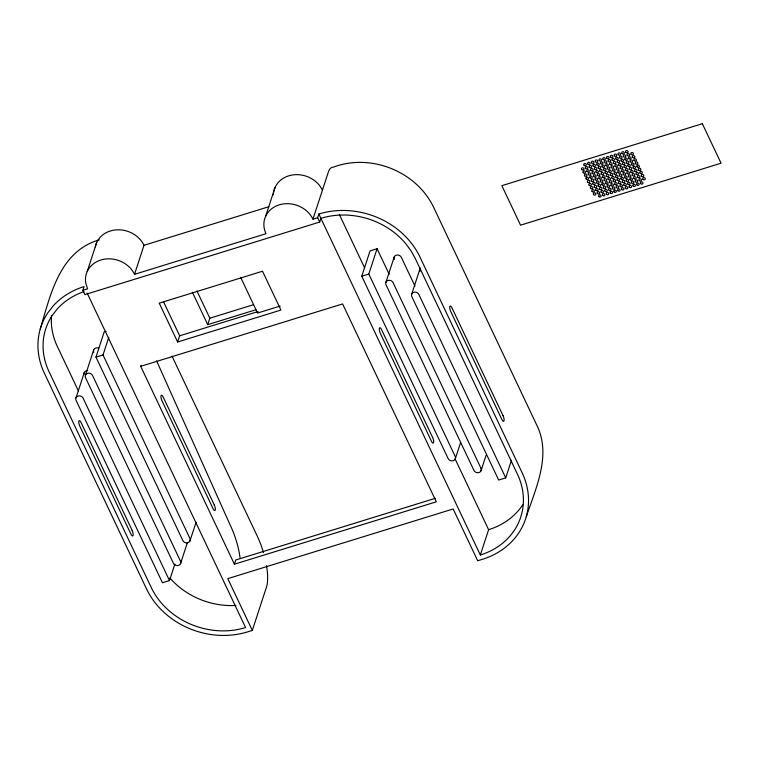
<?xml version="1.0" encoding="UTF-8"?>
<svg xmlns="http://www.w3.org/2000/svg" width="759" height="759" viewBox="0 0 759 759"><rect width="100%" height="100%" fill="white"/><g stroke="black" fill="none" stroke-linecap="round" stroke-linejoin="round"><path stroke-width="1.14" d="M40.208 329.178C50.625 294.501 59.363 251.542 99.277 239.806M87.219 271.456L96.706 242.434M319.691 222.055L317.642 217.729L318.856 214.019L480.343 555A72.589 62.731 18.1 0 0 517.458 474.252L415.249 258.449L410.951 250.726L405.61 243.497A72.589 62.731 18.1 0 0 320.905 218.336L319.691 222.055L84.923 294.615L82.873 290.299L84.088 286.579A77.769 67.219 18.1 0 0 52.988 306.143L47.551 313.211A77.769 67.219 18.1 0 0 44.326 373.096L146.525 588.899A77.769 67.219 18.1 0 0 247.614 631.877L252.311 630.425L266.494 587.049A38.889 12.391 72.8 0 0 266.504 565.588M76.033 397.782L84.306 372.47M85.463 375.069L93.736 349.757M108.765 337.347L103.015 354.956L189.883 538.387A3.89 3.359 18.1 0 1 187.9 542.713A3.89 3.359 18.1 0 1 182.843 540.569L95.976 357.128L104.239 331.816L106.26 331.199M82.873 290.299L87.57 288.847L85.729 283.012A25.92 22.409 18.1 0 1 103.983 259.246A25.92 22.409 18.1 0 1 134.523 274.331L144.011 245.299L268.743 206.752M177.625 341.996L159.229 303.154L262.519 271.229L280.915 310.07L177.625 341.996L179.646 335.801L163.735 302.205M255.897 309.757L207.719 324.653L209.835 318.192L196.951 290.991M265.641 216.315L275.128 187.283M169.494 580.569L83.129 398.209A3.89 3.359 18.1 0 0 78.073 396.056A3.89 3.359 18.1 0 0 76.09 400.382L162.445 582.741L169.494 580.569L174.883 564.06M180.509 563.709L187.34 542.799M189.94 540.996L196.059 522.287M134.523 274.331L265.992 233.696A25.92 22.409 18.1 0 1 279.255 204.854A25.92 22.409 18.1 0 1 312.945 219.18L328.343 172.094A38.889 12.391 72.8 0 1 333.429 167.132C371.474 152.796 418.01 171.98 434.518 209.209L536.689 424.945C551.66 454.85 535.93 488.037 526.262 516.718M234.408 564.212L140.7 366.331L342.603 303.932L436.311 501.813L234.408 564.212L235.793 559.981L435.438 498.274M377.081 248.724L368.808 274.037L455.172 456.396A3.89 3.359 18.1 0 1 453.18 460.722A3.89 3.359 18.1 0 1 448.133 458.569L361.768 276.21L370.041 250.906L377.081 248.724L389.206 274.322M385.97 282.187L394.234 256.884M411.748 294.018L420.021 268.705M455.229 459.005L460.618 442.497M481.007 470.827L486.045 455.419M480.343 555L488.616 529.687A72.589 62.731 18.1 0 0 522.714 504.83M505.722 477.885L418.845 294.445A3.89 3.359 18.1 0 0 413.788 292.291A3.89 3.359 18.1 0 0 411.805 296.617L498.672 480.058L505.722 477.885L511.471 460.277M312.945 219.18L317.642 217.729M209.835 318.192L253.525 304.691M95.976 357.128L103.015 354.956M361.768 276.21L368.808 274.037M179.646 335.801L258.041 311.569M280.204 306.038L257.567 313.031L240.688 277.396M414.974 286.115L401.331 257.31A3.89 3.359 18.1 0 0 396.283 255.166A3.89 3.359 18.1 0 0 394.291 259.493M339.301 214.399L364.605 267.842M455.21 459.148L488.616 529.687M192.359 292.215L207.719 324.653M172.037 356.189L257.235 536.082A38.889 12.391 72.8 0 1 263.477 552.599M252.311 630.425L227.785 578.633L453.161 508.966L477.686 560.768L482.382 559.317A77.769 67.219 18.1 0 0 522.154 472.8L419.945 256.997A77.769 67.219 18.1 0 0 318.856 214.019M87.143 293.031L245.574 627.56A72.589 62.731 18.1 0 1 151.221 587.457L49.022 371.644A72.589 62.731 18.1 0 1 52.029 315.753L57.105 309.15A72.589 62.731 18.1 0 1 84.002 291.598M78.538 391.208L57.286 346.332A72.589 62.731 18.1 0 1 51.536 315.744M156.601 360.876L230.622 526.006A37.381 11.907 72.8 0 1 240.034 557.694M235.859 605.454A72.589 62.731 18.1 0 1 169.874 577.95M95.283 246.903A25.92 22.409 18.1 0 1 117.398 229.806A25.92 22.409 18.1 0 1 144.011 245.299M273.363 194.864A25.92 22.409 18.1 0 1 294.065 174.769A25.92 22.409 18.1 0 1 322.433 190.158M84.078 374.196A3.89 3.359 18.1 0 1 87.313 370.582M93.793 352.366A3.89 3.359 18.1 0 1 94.552 348.704A3.89 3.359 18.1 0 1 98.717 348.22M141.174 365.231A27.523 8.766 72.8 0 1 140.7 366.331M420.078 271.314A3.89 3.359 18.1 0 1 420.505 267.965M702.341 123.698L501.851 185.661L520.56 225.176L721.05 163.213L702.341 123.698M503.065 415.742L451.966 307.841A3.89 1.243 72.8 0 0 449.821 306.456A3.89 1.243 72.8 0 0 450.751 311.551L501.851 419.461A3.89 1.243 72.8 0 0 503.995 420.837A3.89 1.243 72.8 0 0 503.065 415.742M480.959 468.218L393.058 282.623A3.89 3.359 18.1 0 0 388.01 280.469A3.89 3.359 18.1 0 0 386.018 284.796L473.91 470.39A3.89 3.359 18.1 0 0 478.967 472.544A3.89 3.359 18.1 0 0 480.959 468.218M432.639 437.507L381.54 329.605A3.89 1.243 72.8 0 0 379.396 328.23A3.89 1.243 72.8 0 0 380.316 333.324L431.425 441.226A3.89 1.243 72.8 0 0 433.56 442.611A3.89 1.243 72.8 0 0 432.639 437.507M214.304 504.991L163.204 397.09A3.89 1.243 72.8 0 0 161.06 395.705A3.89 1.243 72.8 0 0 161.99 400.809L213.089 508.71A3.89 1.243 72.8 0 0 215.233 510.086A3.89 1.243 72.8 0 0 214.304 504.991M180.452 561.1L92.56 375.506A3.89 3.359 18.1 0 0 87.503 373.352A3.89 3.359 18.1 0 0 85.52 377.678L173.413 563.273A3.89 3.359 18.1 0 0 178.469 565.427A3.89 3.359 18.1 0 0 180.452 561.1M132.142 530.38L81.042 422.469A3.89 1.243 72.8 0 0 78.898 421.093A3.89 1.243 72.8 0 0 79.828 426.188L130.928 534.099A3.89 1.243 72.8 0 0 133.062 535.474A3.89 1.243 72.8 0 0 132.142 530.38M625.833 152.303A1.3 1.12 18.1 0 0 628.035 152.227A1.3 1.12 18.1 0 0 626.697 150.557A1.3 1.12 18.1 0 0 625.833 152.303M622.038 153.479A1.3 1.12 18.1 0 0 624.24 153.394A1.3 1.12 18.1 0 0 622.892 151.734A1.3 1.12 18.1 0 0 622.038 153.479M618.234 154.646A1.3 1.12 18.1 0 0 620.435 154.57A1.3 1.12 18.1 0 0 619.097 152.901A1.3 1.12 18.1 0 0 618.234 154.646M614.439 155.823A1.3 1.12 18.1 0 0 616.631 155.747A1.3 1.12 18.1 0 0 615.293 154.077A1.3 1.12 18.1 0 0 614.439 155.823M610.634 156.999A1.3 1.12 18.1 0 0 612.836 156.923A1.3 1.12 18.1 0 0 611.498 155.253A1.3 1.12 18.1 0 0 610.634 156.999M606.83 158.176A1.3 1.12 18.1 0 0 609.031 158.1A1.3 1.12 18.1 0 0 607.693 156.43A1.3 1.12 18.1 0 0 606.83 158.176M603.035 159.352A1.3 1.12 18.1 0 0 605.236 159.276A1.3 1.12 18.1 0 0 603.889 157.606A1.3 1.12 18.1 0 0 603.035 159.352M599.231 160.519A1.3 1.12 18.1 0 0 601.432 160.443A1.3 1.12 18.1 0 0 600.094 158.783A1.3 1.12 18.1 0 0 599.231 160.519M595.436 161.695A1.3 1.12 18.1 0 0 597.637 161.62A1.3 1.12 18.1 0 0 596.289 159.95A1.3 1.12 18.1 0 0 595.436 161.695M591.631 162.872A1.3 1.12 18.1 0 0 593.832 162.796A1.3 1.12 18.1 0 0 592.494 161.126A1.3 1.12 18.1 0 0 591.631 162.872M587.827 164.048A1.3 1.12 18.1 0 0 590.028 163.972A1.3 1.12 18.1 0 0 588.69 162.303A1.3 1.12 18.1 0 0 587.827 164.048M584.032 165.225A1.3 1.12 18.1 0 0 586.233 165.149A1.3 1.12 18.1 0 0 584.895 163.479A1.3 1.12 18.1 0 0 584.032 165.225M600.72 163.659A1.3 1.12 18.1 0 0 602.912 163.574A1.3 1.12 18.1 0 0 601.574 161.914A1.3 1.12 18.1 0 0 600.72 163.659M596.916 164.826A1.3 1.12 18.1 0 0 599.117 164.75A1.3 1.12 18.1 0 0 597.779 163.09A1.3 1.12 18.1 0 0 596.916 164.826M593.111 166.003A1.3 1.12 18.1 0 0 595.312 165.927A1.3 1.12 18.1 0 0 593.974 164.257A1.3 1.12 18.1 0 0 593.111 166.003M604.515 162.483A1.3 1.12 18.1 0 0 606.716 162.407A1.3 1.12 18.1 0 0 605.378 160.737A1.3 1.12 18.1 0 0 604.515 162.483M619.724 157.787A1.3 1.12 18.1 0 0 621.915 157.701A1.3 1.12 18.1 0 0 620.577 156.041A1.3 1.12 18.1 0 0 619.724 157.787M612.115 160.13A1.3 1.12 18.1 0 0 614.316 160.054A1.3 1.12 18.1 0 0 612.978 158.384A1.3 1.12 18.1 0 0 612.115 160.13M615.919 158.954A1.3 1.12 18.1 0 0 618.12 158.878A1.3 1.12 18.1 0 0 616.782 157.208A1.3 1.12 18.1 0 0 615.919 158.954M608.32 161.306A1.3 1.12 18.1 0 0 610.521 161.231A1.3 1.12 18.1 0 0 609.173 159.561A1.3 1.12 18.1 0 0 608.32 161.306M623.519 156.61A1.3 1.12 18.1 0 0 625.72 156.534A1.3 1.12 18.1 0 0 624.382 154.864A1.3 1.12 18.1 0 0 623.519 156.61M627.323 155.434A1.3 1.12 18.1 0 0 629.524 155.358A1.3 1.12 18.1 0 0 628.177 153.688A1.3 1.12 18.1 0 0 627.323 155.434M631.118 154.257A1.3 1.12 18.1 0 0 633.319 154.181A1.3 1.12 18.1 0 0 631.981 152.512A1.3 1.12 18.1 0 0 631.118 154.257M581.717 169.532A1.3 1.12 18.1 0 0 583.918 169.456A1.3 1.12 18.1 0 0 582.57 167.786A1.3 1.12 18.1 0 0 581.717 169.532M585.512 168.356A1.3 1.12 18.1 0 0 587.713 168.28A1.3 1.12 18.1 0 0 586.375 166.61A1.3 1.12 18.1 0 0 585.512 168.356M589.316 167.179A1.3 1.12 18.1 0 0 591.517 167.103A1.3 1.12 18.1 0 0 590.17 165.434A1.3 1.12 18.1 0 0 589.316 167.179M602.2 166.79A1.3 1.12 18.1 0 0 604.401 166.714A1.3 1.12 18.1 0 0 603.063 165.045A1.3 1.12 18.1 0 0 602.2 166.79M598.396 167.967A1.3 1.12 18.1 0 0 600.597 167.881A1.3 1.12 18.1 0 0 599.259 166.221A1.3 1.12 18.1 0 0 598.396 167.967M594.601 169.134A1.3 1.12 18.1 0 0 596.802 169.058A1.3 1.12 18.1 0 0 595.454 167.397A1.3 1.12 18.1 0 0 594.601 169.134M606.005 165.614A1.3 1.12 18.1 0 0 608.196 165.538A1.3 1.12 18.1 0 0 606.858 163.868A1.3 1.12 18.1 0 0 606.005 165.614M617.399 162.094A1.3 1.12 18.1 0 0 619.6 162.009A1.3 1.12 18.1 0 0 618.262 160.348A1.3 1.12 18.1 0 0 617.399 162.094M621.204 160.917A1.3 1.12 18.1 0 0 623.405 160.842A1.3 1.12 18.1 0 0 622.067 159.172A1.3 1.12 18.1 0 0 621.204 160.917M613.604 163.261A1.3 1.12 18.1 0 0 615.805 163.185A1.3 1.12 18.1 0 0 614.458 161.515A1.3 1.12 18.1 0 0 613.604 163.261M609.8 164.437A1.3 1.12 18.1 0 0 612.001 164.361A1.3 1.12 18.1 0 0 610.663 162.692A1.3 1.12 18.1 0 0 609.8 164.437M625.008 159.741A1.3 1.12 18.1 0 0 627.2 159.665A1.3 1.12 18.1 0 0 625.862 157.995A1.3 1.12 18.1 0 0 625.008 159.741M628.803 158.565A1.3 1.12 18.1 0 0 631.004 158.489A1.3 1.12 18.1 0 0 629.666 156.819A1.3 1.12 18.1 0 0 628.803 158.565M632.608 157.388A1.3 1.12 18.1 0 0 634.809 157.312A1.3 1.12 18.1 0 0 633.461 155.642A1.3 1.12 18.1 0 0 632.608 157.388M583.197 172.663A1.3 1.12 18.1 0 0 585.398 172.587A1.3 1.12 18.1 0 0 584.06 170.917A1.3 1.12 18.1 0 0 583.197 172.663M587.001 171.487A1.3 1.12 18.1 0 0 589.193 171.411A1.3 1.12 18.1 0 0 587.855 169.741A1.3 1.12 18.1 0 0 587.001 171.487M590.796 170.31A1.3 1.12 18.1 0 0 592.997 170.234A1.3 1.12 18.1 0 0 591.659 168.564A1.3 1.12 18.1 0 0 590.796 170.31M611.289 167.568A1.3 1.12 18.1 0 0 613.481 167.492A1.3 1.12 18.1 0 0 612.143 165.823A1.3 1.12 18.1 0 0 611.289 167.568M626.488 162.872A1.3 1.12 18.1 0 0 628.689 162.796A1.3 1.12 18.1 0 0 627.351 161.126A1.3 1.12 18.1 0 0 626.488 162.872M630.283 161.695A1.3 1.12 18.1 0 0 632.484 161.62A1.3 1.12 18.1 0 0 631.146 159.95A1.3 1.12 18.1 0 0 630.283 161.695M615.084 166.392A1.3 1.12 18.1 0 0 617.285 166.316A1.3 1.12 18.1 0 0 615.947 164.656A1.3 1.12 18.1 0 0 615.084 166.392M603.68 169.921A1.3 1.12 18.1 0 0 605.881 169.845A1.3 1.12 18.1 0 0 604.543 168.175A1.3 1.12 18.1 0 0 603.68 169.921M599.885 171.098A1.3 1.12 18.1 0 0 602.086 171.022A1.3 1.12 18.1 0 0 600.739 169.352A1.3 1.12 18.1 0 0 599.885 171.098M596.081 172.274A1.3 1.12 18.1 0 0 598.282 172.189A1.3 1.12 18.1 0 0 596.944 170.528A1.3 1.12 18.1 0 0 596.081 172.274M607.485 168.745A1.3 1.12 18.1 0 0 609.686 168.669A1.3 1.12 18.1 0 0 608.348 166.999A1.3 1.12 18.1 0 0 607.485 168.745M618.889 165.225A1.3 1.12 18.1 0 0 621.09 165.149A1.3 1.12 18.1 0 0 619.742 163.479A1.3 1.12 18.1 0 0 618.889 165.225M622.684 164.048A1.3 1.12 18.1 0 0 624.885 163.972A1.3 1.12 18.1 0 0 623.547 162.303A1.3 1.12 18.1 0 0 622.684 164.048M634.088 160.519A1.3 1.12 18.1 0 0 636.289 160.443A1.3 1.12 18.1 0 0 634.951 158.783A1.3 1.12 18.1 0 0 634.088 160.519M584.677 175.794A1.3 1.12 18.1 0 0 586.878 175.718A1.3 1.12 18.1 0 0 585.54 174.048A1.3 1.12 18.1 0 0 584.677 175.794M592.286 173.441A1.3 1.12 18.1 0 0 594.477 173.365A1.3 1.12 18.1 0 0 593.14 171.695A1.3 1.12 18.1 0 0 592.286 173.441M588.481 174.617A1.3 1.12 18.1 0 0 590.682 174.542A1.3 1.12 18.1 0 0 589.345 172.872A1.3 1.12 18.1 0 0 588.481 174.617M601.365 174.228A1.3 1.12 18.1 0 0 603.566 174.153A1.3 1.12 18.1 0 0 602.229 172.483A1.3 1.12 18.1 0 0 601.365 174.228M605.17 173.052A1.3 1.12 18.1 0 0 607.371 172.976A1.3 1.12 18.1 0 0 606.024 171.306A1.3 1.12 18.1 0 0 605.17 173.052M608.965 171.876A1.3 1.12 18.1 0 0 611.166 171.8A1.3 1.12 18.1 0 0 609.828 170.13A1.3 1.12 18.1 0 0 608.965 171.876M597.57 175.405A1.3 1.12 18.1 0 0 599.762 175.329A1.3 1.12 18.1 0 0 598.424 173.659A1.3 1.12 18.1 0 0 597.57 175.405M624.173 167.179A1.3 1.12 18.1 0 0 626.374 167.103A1.3 1.12 18.1 0 0 625.027 165.434A1.3 1.12 18.1 0 0 624.173 167.179M620.369 168.356A1.3 1.12 18.1 0 0 622.57 168.28A1.3 1.12 18.1 0 0 621.232 166.61A1.3 1.12 18.1 0 0 620.369 168.356M616.564 169.532A1.3 1.12 18.1 0 0 618.765 169.456A1.3 1.12 18.1 0 0 617.428 167.786A1.3 1.12 18.1 0 0 616.564 169.532M612.769 170.699A1.3 1.12 18.1 0 0 614.97 170.623A1.3 1.12 18.1 0 0 613.633 168.963A1.3 1.12 18.1 0 0 612.769 170.699M627.968 166.003A1.3 1.12 18.1 0 0 630.169 165.927A1.3 1.12 18.1 0 0 628.831 164.257A1.3 1.12 18.1 0 0 627.968 166.003M631.773 164.826A1.3 1.12 18.1 0 0 633.974 164.75A1.3 1.12 18.1 0 0 632.636 163.081A1.3 1.12 18.1 0 0 631.773 164.826M635.568 163.659A1.3 1.12 18.1 0 0 637.769 163.574A1.3 1.12 18.1 0 0 636.431 161.914A1.3 1.12 18.1 0 0 635.568 163.659M586.166 178.925A1.3 1.12 18.1 0 0 588.367 178.849A1.3 1.12 18.1 0 0 587.02 177.179A1.3 1.12 18.1 0 0 586.166 178.925M589.961 177.748A1.3 1.12 18.1 0 0 592.162 177.672A1.3 1.12 18.1 0 0 590.825 176.003A1.3 1.12 18.1 0 0 589.961 177.748M593.766 176.581A1.3 1.12 18.1 0 0 595.967 176.496A1.3 1.12 18.1 0 0 594.629 174.836A1.3 1.12 18.1 0 0 593.766 176.581M591.451 180.889A1.3 1.12 18.1 0 0 593.652 180.803A1.3 1.12 18.1 0 0 592.305 179.143A1.3 1.12 18.1 0 0 591.451 180.889M595.246 179.712A1.3 1.12 18.1 0 0 597.447 179.636A1.3 1.12 18.1 0 0 596.109 177.967A1.3 1.12 18.1 0 0 595.246 179.712M599.05 178.536A1.3 1.12 18.1 0 0 601.251 178.46A1.3 1.12 18.1 0 0 599.914 176.79A1.3 1.12 18.1 0 0 599.05 178.536M587.646 182.056A1.3 1.12 18.1 0 0 589.847 181.98A1.3 1.12 18.1 0 0 588.51 180.31A1.3 1.12 18.1 0 0 587.646 182.056M637.057 166.79A1.3 1.12 18.1 0 0 639.258 166.714A1.3 1.12 18.1 0 0 637.911 165.045A1.3 1.12 18.1 0 0 637.057 166.79M633.253 167.967A1.3 1.12 18.1 0 0 635.454 167.881A1.3 1.12 18.1 0 0 634.116 166.221A1.3 1.12 18.1 0 0 633.253 167.967M606.65 176.183A1.3 1.12 18.1 0 0 608.851 176.107A1.3 1.12 18.1 0 0 607.513 174.437A1.3 1.12 18.1 0 0 606.65 176.183M602.845 177.359A1.3 1.12 18.1 0 0 605.046 177.283A1.3 1.12 18.1 0 0 603.709 175.614A1.3 1.12 18.1 0 0 602.845 177.359M610.454 175.006A1.3 1.12 18.1 0 0 612.655 174.931A1.3 1.12 18.1 0 0 611.308 173.27A1.3 1.12 18.1 0 0 610.454 175.006M625.653 170.31A1.3 1.12 18.1 0 0 627.854 170.234A1.3 1.12 18.1 0 0 626.517 168.564A1.3 1.12 18.1 0 0 625.653 170.31M621.849 171.487A1.3 1.12 18.1 0 0 624.05 171.411A1.3 1.12 18.1 0 0 622.712 169.741A1.3 1.12 18.1 0 0 621.849 171.487M618.054 172.663A1.3 1.12 18.1 0 0 620.255 172.587A1.3 1.12 18.1 0 0 618.908 170.917A1.3 1.12 18.1 0 0 618.054 172.663M614.249 173.839A1.3 1.12 18.1 0 0 616.45 173.764A1.3 1.12 18.1 0 0 615.113 172.094A1.3 1.12 18.1 0 0 614.249 173.839M629.458 169.134A1.3 1.12 18.1 0 0 631.659 169.058A1.3 1.12 18.1 0 0 630.312 167.388A1.3 1.12 18.1 0 0 629.458 169.134M608.13 179.314A1.3 1.12 18.1 0 0 610.331 179.238A1.3 1.12 18.1 0 0 608.993 177.578A1.3 1.12 18.1 0 0 608.13 179.314M604.335 180.49A1.3 1.12 18.1 0 0 606.536 180.414A1.3 1.12 18.1 0 0 605.189 178.744A1.3 1.12 18.1 0 0 604.335 180.49M600.53 181.667A1.3 1.12 18.1 0 0 602.731 181.591A1.3 1.12 18.1 0 0 601.394 179.921A1.3 1.12 18.1 0 0 600.53 181.667M611.934 178.147A1.3 1.12 18.1 0 0 614.135 178.071A1.3 1.12 18.1 0 0 612.798 176.401A1.3 1.12 18.1 0 0 611.934 178.147M627.133 173.441A1.3 1.12 18.1 0 0 629.334 173.365A1.3 1.12 18.1 0 0 627.997 171.695A1.3 1.12 18.1 0 0 627.133 173.441M619.534 175.794A1.3 1.12 18.1 0 0 621.735 175.718A1.3 1.12 18.1 0 0 620.397 174.048A1.3 1.12 18.1 0 0 619.534 175.794M623.338 174.617A1.3 1.12 18.1 0 0 625.539 174.542A1.3 1.12 18.1 0 0 624.192 172.872A1.3 1.12 18.1 0 0 623.338 174.617M615.739 176.97A1.3 1.12 18.1 0 0 617.93 176.894A1.3 1.12 18.1 0 0 616.593 175.225A1.3 1.12 18.1 0 0 615.739 176.97M630.938 172.274A1.3 1.12 18.1 0 0 633.139 172.189A1.3 1.12 18.1 0 0 631.801 170.528A1.3 1.12 18.1 0 0 630.938 172.274M589.126 185.196A1.3 1.12 18.1 0 0 591.327 185.111A1.3 1.12 18.1 0 0 589.99 183.45A1.3 1.12 18.1 0 0 589.126 185.196M638.537 169.921A1.3 1.12 18.1 0 0 640.738 169.845A1.3 1.12 18.1 0 0 639.401 168.175A1.3 1.12 18.1 0 0 638.537 169.921M634.742 171.098A1.3 1.12 18.1 0 0 636.934 171.022A1.3 1.12 18.1 0 0 635.596 169.352A1.3 1.12 18.1 0 0 634.742 171.098M592.931 184.02A1.3 1.12 18.1 0 0 595.132 183.944A1.3 1.12 18.1 0 0 593.794 182.274A1.3 1.12 18.1 0 0 592.931 184.02M596.735 182.843A1.3 1.12 18.1 0 0 598.936 182.767A1.3 1.12 18.1 0 0 597.589 181.097A1.3 1.12 18.1 0 0 596.735 182.843M609.619 182.454A1.3 1.12 18.1 0 0 611.82 182.378A1.3 1.12 18.1 0 0 610.473 180.708A1.3 1.12 18.1 0 0 609.619 182.454M605.815 183.621A1.3 1.12 18.1 0 0 608.016 183.545A1.3 1.12 18.1 0 0 606.678 181.885A1.3 1.12 18.1 0 0 605.815 183.621M602.02 184.798A1.3 1.12 18.1 0 0 604.211 184.722A1.3 1.12 18.1 0 0 602.874 183.052A1.3 1.12 18.1 0 0 602.02 184.798M613.414 181.278A1.3 1.12 18.1 0 0 615.615 181.202A1.3 1.12 18.1 0 0 614.278 179.532A1.3 1.12 18.1 0 0 613.414 181.278M621.023 178.925A1.3 1.12 18.1 0 0 623.215 178.849A1.3 1.12 18.1 0 0 621.877 177.179A1.3 1.12 18.1 0 0 621.023 178.925M628.623 176.581A1.3 1.12 18.1 0 0 630.824 176.496A1.3 1.12 18.1 0 0 629.477 174.836A1.3 1.12 18.1 0 0 628.623 176.581M624.818 177.748A1.3 1.12 18.1 0 0 627.019 177.672A1.3 1.12 18.1 0 0 625.682 176.003A1.3 1.12 18.1 0 0 624.818 177.748M617.219 180.101A1.3 1.12 18.1 0 0 619.42 180.025A1.3 1.12 18.1 0 0 618.082 178.356A1.3 1.12 18.1 0 0 617.219 180.101M636.222 174.228A1.3 1.12 18.1 0 0 638.423 174.153A1.3 1.12 18.1 0 0 637.086 172.483A1.3 1.12 18.1 0 0 636.222 174.228M632.418 175.405A1.3 1.12 18.1 0 0 634.619 175.329A1.3 1.12 18.1 0 0 633.281 173.659A1.3 1.12 18.1 0 0 632.418 175.405M640.027 173.052A1.3 1.12 18.1 0 0 642.218 172.976A1.3 1.12 18.1 0 0 640.881 171.306A1.3 1.12 18.1 0 0 640.027 173.052M590.616 188.327A1.3 1.12 18.1 0 0 592.817 188.251A1.3 1.12 18.1 0 0 591.47 186.581A1.3 1.12 18.1 0 0 590.616 188.327M598.215 185.974A1.3 1.12 18.1 0 0 600.416 185.898A1.3 1.12 18.1 0 0 599.079 184.228A1.3 1.12 18.1 0 0 598.215 185.974M594.411 187.15A1.3 1.12 18.1 0 0 596.612 187.075A1.3 1.12 18.1 0 0 595.274 185.405A1.3 1.12 18.1 0 0 594.411 187.15M611.099 185.585A1.3 1.12 18.1 0 0 613.3 185.509A1.3 1.12 18.1 0 0 611.963 183.839A1.3 1.12 18.1 0 0 611.099 185.585M607.304 186.761A1.3 1.12 18.1 0 0 609.496 186.686A1.3 1.12 18.1 0 0 608.158 185.016A1.3 1.12 18.1 0 0 607.304 186.761M614.904 184.409A1.3 1.12 18.1 0 0 617.105 184.333A1.3 1.12 18.1 0 0 615.758 182.663A1.3 1.12 18.1 0 0 614.904 184.409M603.5 187.928A1.3 1.12 18.1 0 0 605.701 187.852A1.3 1.12 18.1 0 0 604.363 186.192A1.3 1.12 18.1 0 0 603.5 187.928M626.308 180.889A1.3 1.12 18.1 0 0 628.499 180.803A1.3 1.12 18.1 0 0 627.162 179.143A1.3 1.12 18.1 0 0 626.308 180.889M622.503 182.056A1.3 1.12 18.1 0 0 624.704 181.98A1.3 1.12 18.1 0 0 623.367 180.31A1.3 1.12 18.1 0 0 622.503 182.056M630.103 179.712A1.3 1.12 18.1 0 0 632.304 179.636A1.3 1.12 18.1 0 0 630.966 177.967A1.3 1.12 18.1 0 0 630.103 179.712M618.699 183.232A1.3 1.12 18.1 0 0 620.9 183.156A1.3 1.12 18.1 0 0 619.562 181.486A1.3 1.12 18.1 0 0 618.699 183.232M633.907 178.536A1.3 1.12 18.1 0 0 636.108 178.46A1.3 1.12 18.1 0 0 634.761 176.79A1.3 1.12 18.1 0 0 633.907 178.536M641.507 176.183A1.3 1.12 18.1 0 0 643.708 176.107A1.3 1.12 18.1 0 0 642.37 174.437A1.3 1.12 18.1 0 0 641.507 176.183M592.096 191.458A1.3 1.12 18.1 0 0 594.297 191.382A1.3 1.12 18.1 0 0 592.959 189.712A1.3 1.12 18.1 0 0 592.096 191.458M637.702 177.359A1.3 1.12 18.1 0 0 639.903 177.283A1.3 1.12 18.1 0 0 638.566 175.614A1.3 1.12 18.1 0 0 637.702 177.359M595.9 190.281A1.3 1.12 18.1 0 0 598.101 190.205A1.3 1.12 18.1 0 0 596.754 188.536A1.3 1.12 18.1 0 0 595.9 190.281M599.695 189.105A1.3 1.12 18.1 0 0 601.896 189.029A1.3 1.12 18.1 0 0 600.559 187.359A1.3 1.12 18.1 0 0 599.695 189.105M601.185 192.236A1.3 1.12 18.1 0 0 603.386 192.16A1.3 1.12 18.1 0 0 602.039 190.5A1.3 1.12 18.1 0 0 601.185 192.236M604.98 191.069A1.3 1.12 18.1 0 0 607.181 190.993A1.3 1.12 18.1 0 0 605.843 189.323A1.3 1.12 18.1 0 0 604.98 191.069M612.589 188.716A1.3 1.12 18.1 0 0 614.781 188.64A1.3 1.12 18.1 0 0 613.443 186.97A1.3 1.12 18.1 0 0 612.589 188.716M608.784 189.892A1.3 1.12 18.1 0 0 610.986 189.816A1.3 1.12 18.1 0 0 609.648 188.147A1.3 1.12 18.1 0 0 608.784 189.892M616.384 187.539A1.3 1.12 18.1 0 0 618.585 187.464A1.3 1.12 18.1 0 0 617.247 185.794A1.3 1.12 18.1 0 0 616.384 187.539M631.583 182.843A1.3 1.12 18.1 0 0 633.784 182.767A1.3 1.12 18.1 0 0 632.446 181.097A1.3 1.12 18.1 0 0 631.583 182.843M623.983 185.196A1.3 1.12 18.1 0 0 626.184 185.111A1.3 1.12 18.1 0 0 624.847 183.45A1.3 1.12 18.1 0 0 623.983 185.196M627.788 184.02A1.3 1.12 18.1 0 0 629.989 183.944A1.3 1.12 18.1 0 0 628.651 182.274A1.3 1.12 18.1 0 0 627.788 184.02M620.188 186.363A1.3 1.12 18.1 0 0 622.389 186.287A1.3 1.12 18.1 0 0 621.042 184.617A1.3 1.12 18.1 0 0 620.188 186.363M639.192 180.49A1.3 1.12 18.1 0 0 641.393 180.414A1.3 1.12 18.1 0 0 640.046 178.744A1.3 1.12 18.1 0 0 639.192 180.49M635.387 181.667A1.3 1.12 18.1 0 0 637.588 181.591A1.3 1.12 18.1 0 0 636.251 179.921A1.3 1.12 18.1 0 0 635.387 181.667M642.987 179.314A1.3 1.12 18.1 0 0 645.188 179.238A1.3 1.12 18.1 0 0 643.85 177.578A1.3 1.12 18.1 0 0 642.987 179.314M593.585 194.589A1.3 1.12 18.1 0 0 595.777 194.513A1.3 1.12 18.1 0 0 594.439 192.843A1.3 1.12 18.1 0 0 593.585 194.589M597.38 193.412A1.3 1.12 18.1 0 0 599.582 193.336A1.3 1.12 18.1 0 0 598.244 191.666A1.3 1.12 18.1 0 0 597.38 193.412M610.264 193.023A1.3 1.12 18.1 0 0 612.466 192.947A1.3 1.12 18.1 0 0 611.128 191.277A1.3 1.12 18.1 0 0 610.264 193.023M617.864 190.67A1.3 1.12 18.1 0 0 620.065 190.594A1.3 1.12 18.1 0 0 618.727 188.925A1.3 1.12 18.1 0 0 617.864 190.67M614.069 191.847A1.3 1.12 18.1 0 0 616.27 191.771A1.3 1.12 18.1 0 0 614.932 190.101A1.3 1.12 18.1 0 0 614.069 191.847M606.469 194.2A1.3 1.12 18.1 0 0 608.671 194.124A1.3 1.12 18.1 0 0 607.323 192.454A1.3 1.12 18.1 0 0 606.469 194.2M633.072 185.974A1.3 1.12 18.1 0 0 635.274 185.898A1.3 1.12 18.1 0 0 633.936 184.228A1.3 1.12 18.1 0 0 633.072 185.974M625.473 188.327A1.3 1.12 18.1 0 0 627.674 188.251A1.3 1.12 18.1 0 0 626.327 186.581A1.3 1.12 18.1 0 0 625.473 188.327M629.268 187.15A1.3 1.12 18.1 0 0 631.469 187.075A1.3 1.12 18.1 0 0 630.131 185.405A1.3 1.12 18.1 0 0 629.268 187.15M621.668 189.503A1.3 1.12 18.1 0 0 623.87 189.418A1.3 1.12 18.1 0 0 622.532 187.758A1.3 1.12 18.1 0 0 621.668 189.503M636.867 184.798A1.3 1.12 18.1 0 0 639.069 184.722A1.3 1.12 18.1 0 0 637.731 183.052A1.3 1.12 18.1 0 0 636.867 184.798M640.672 183.621A1.3 1.12 18.1 0 0 642.873 183.545A1.3 1.12 18.1 0 0 641.535 181.885A1.3 1.12 18.1 0 0 640.672 183.621M598.87 196.543A1.3 1.12 18.1 0 0 601.062 196.467A1.3 1.12 18.1 0 0 599.724 194.807A1.3 1.12 18.1 0 0 598.87 196.543M602.665 195.376A1.3 1.12 18.1 0 0 604.866 195.3A1.3 1.12 18.1 0 0 603.528 193.63A1.3 1.12 18.1 0 0 602.665 195.376"/></g></svg>
